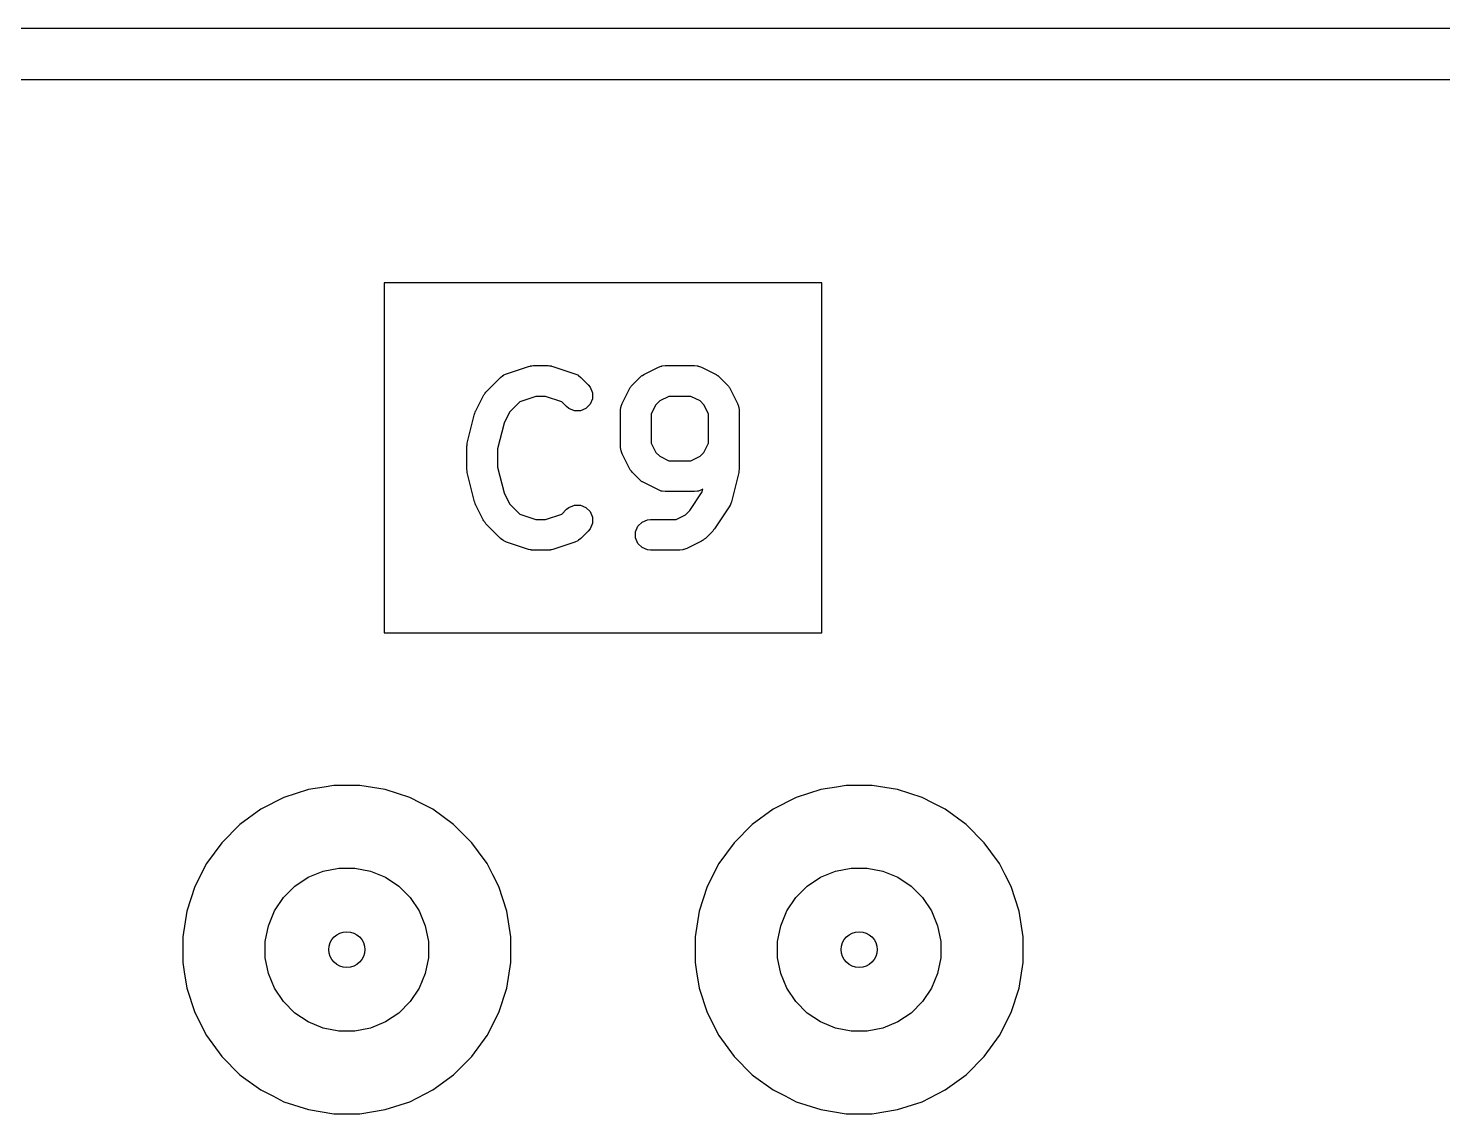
# Model space of a CAD drawing. Extents: x 20 to 124, y -124 to -20.
# Drawn here: x 83.89 to 97.69, y -30.59 to -20 of the extents above; entities that cross this region are included whole.
import ezdxf

# ---------------------------------------------------------------- set-up
doc = ezdxf.new("R2010")
doc.units = 0
doc.layers.add('BLACK', color=7, linetype='CONTINUOUS')
doc.layers.add('WHITE', color=7, linetype='CONTINUOUS')

msp = doc.modelspace()

# ---------------------------------------------------------------- linework, layer by layer
at = {"layer": 'BLACK', "linetype": 'CONTINUOUS'}
for p, q in [((20.6245, -20.5005), (123.3755, -20.5005)), ((91.636776, -22.483603), (87.363225, -22.483603)), ((87.363225, -22.483603), (87.363225, -25.898053)), ((91.636776, -25.898053), (91.636776, -22.483603)), ((88.559709, -23.369955), (88.773994, -23.298526)), ((88.773994, -23.298526), (88.788503, -23.295226)), ((88.788503, -23.295226), (88.792165, -23.29371)), ((88.792165, -23.29371), (88.797473, -23.293187)), ((88.797473, -23.293187), (88.802668, -23.292006)), ((88.802668, -23.292006), (88.806617, -23.292286)), ((88.806617, -23.292286), (88.821429, -23.290828)), ((88.821429, -23.290828), (88.964286, -23.290828)), ((88.964286, -23.290828), (88.979097, -23.292286)), ((88.979097, -23.292286), (88.983047, -23.292006)), ((88.983047, -23.292006), (88.988241, -23.293187)), ((88.988241, -23.293187), (88.99355, -23.29371)), ((88.99355, -23.29371), (88.997212, -23.295227)), ((88.997212, -23.295227), (89.01172, -23.298526)), ((89.01172, -23.298526), (89.226006, -23.369954)), ((89.897204, -23.378093), (90.04006, -23.306664)), ((90.04006, -23.306664), (90.067524, -23.296155)), ((90.067524, -23.296155), (90.072898, -23.295773)), ((90.072898, -23.295773), (90.077879, -23.29371)), ((90.077879, -23.29371), (90.107143, -23.290828)), ((90.107143, -23.290828), (90.392857, -23.290828)), ((90.392857, -23.290828), (90.422121, -23.29371)), ((90.422121, -23.29371), (90.427098, -23.295771)), ((90.427098, -23.295771), (90.432476, -23.296154)), ((90.432476, -23.296154), (90.459939, -23.306664)), ((90.459939, -23.306664), (90.602797, -23.378093)), ((88.35822, -23.549048), (88.501077, -23.406191)), ((88.501077, -23.406191), (88.523807, -23.387536)), ((88.523807, -23.387536), (88.528788, -23.385472)), ((88.528788, -23.385472), (88.532858, -23.381943)), ((88.532858, -23.381943), (88.559709, -23.369955)), ((89.226006, -23.369954), (89.252857, -23.381943)), ((89.252857, -23.381943), (89.256927, -23.385473)), ((89.256927, -23.385473), (89.261907, -23.387536)), ((89.261907, -23.387536), (89.284638, -23.406191)), ((89.284638, -23.406191), (89.356066, -23.477619)), ((89.786792, -23.477618), (89.858221, -23.40619)), ((89.858221, -23.40619), (89.869721, -23.396751)), ((89.869721, -23.396751), (89.872318, -23.393758)), ((89.872318, -23.393758), (89.87683, -23.390917)), ((89.87683, -23.390917), (89.880951, -23.387536)), ((89.880951, -23.387536), (89.88461, -23.38602)), ((89.88461, -23.38602), (89.897204, -23.378093)), ((90.602797, -23.378093), (90.61539, -23.38602)), ((90.61539, -23.38602), (90.61905, -23.387536)), ((90.61905, -23.387536), (90.623169, -23.390917)), ((90.623169, -23.390917), (90.627683, -23.393758)), ((90.627683, -23.393758), (90.630279, -23.396751)), ((90.630279, -23.396751), (90.641781, -23.406191)), ((90.641781, -23.406191), (90.713209, -23.477619)), ((88.258693, -23.730889), (88.330122, -23.588032)), ((88.330122, -23.588032), (88.338049, -23.575438)), ((88.338049, -23.575438), (88.339565, -23.571779)), ((88.339565, -23.571779), (88.342946, -23.567659)), ((88.342946, -23.567659), (88.345787, -23.563146)), ((88.345787, -23.563146), (88.34878, -23.560549)), ((88.34878, -23.560549), (88.35822, -23.549048)), ((88.845772, -23.590828), (88.68817, -23.643361)), ((88.939946, -23.590828), (88.845772, -23.590828)), ((89.097544, -23.643361), (88.939946, -23.590828)), ((89.356066, -23.477619), (89.374721, -23.500349)), ((89.374721, -23.500349), (89.397117, -23.554422)), ((89.397117, -23.554422), (89.397117, -23.612948)), ((89.687265, -23.65946), (89.758693, -23.516603)), ((89.758693, -23.516603), (89.766621, -23.504007)), ((89.766621, -23.504007), (89.768137, -23.500349)), ((89.768137, -23.500349), (89.771516, -23.496231)), ((89.771516, -23.496231), (89.774358, -23.491717)), ((89.774358, -23.491717), (89.777352, -23.48912)), ((89.777352, -23.48912), (89.786792, -23.477618)), ((90.142553, -23.590828), (90.053139, -23.635535)), ((90.357447, -23.590828), (90.142553, -23.590828)), ((90.446861, -23.635535), (90.357447, -23.590828)), ((90.713209, -23.477619), (90.722649, -23.489121)), ((90.722649, -23.489121), (90.725642, -23.491717)), ((90.725642, -23.491717), (90.72848, -23.496226)), ((90.72848, -23.496226), (90.731864, -23.500349)), ((90.731864, -23.500349), (90.73338, -23.504011)), ((90.73338, -23.504011), (90.741307, -23.516603)), ((90.741307, -23.516603), (90.812736, -23.659459)), ((88.252842, -23.746177), (88.257229, -23.7339)), ((88.257229, -23.7339), (88.257873, -23.733029)), ((88.257873, -23.733029), (88.258693, -23.730889)), ((88.68817, -23.643361), (88.587564, -23.743967)), ((89.143934, -23.689751), (89.097544, -23.643361)), ((89.166664, -23.708406), (89.143934, -23.689751)), ((89.220737, -23.730802), (89.166664, -23.708406)), ((89.279263, -23.730802), (89.220737, -23.730802)), ((89.333335, -23.708406), (89.279263, -23.730802)), ((89.374721, -23.66702), (89.333335, -23.708406)), ((89.397117, -23.612948), (89.374721, -23.66702)), ((89.671429, -23.726542), (89.674311, -23.697278)), ((89.671429, -24.083685), (89.671429, -23.726542)), ((89.674311, -23.697278), (89.676373, -23.692299)), ((89.676373, -23.692299), (89.676755, -23.686924)), ((89.676755, -23.686924), (89.687265, -23.65946)), ((90.016134, -23.67254), (89.971429, -23.761951)), ((90.053139, -23.635535), (90.016134, -23.67254)), ((90.483865, -23.672539), (90.446861, -23.635535)), ((90.528572, -23.761952), (90.483865, -23.672539)), ((90.812736, -23.659459), (90.823245, -23.686923)), ((90.823245, -23.686923), (90.823626, -23.692297)), ((90.823626, -23.692297), (90.82569, -23.697278)), ((90.82569, -23.697278), (90.828572, -23.726542)), ((90.828572, -23.726542), (90.828572, -24.297971)), ((88.175908, -24.047305), (88.247336, -23.761591)), ((88.247336, -23.761591), (88.248107, -23.759432)), ((88.248107, -23.759432), (88.248184, -23.758352)), ((88.248184, -23.758352), (88.252842, -23.746177)), ((88.534383, -23.850327), (88.471429, -24.102148)), ((88.587564, -23.743967), (88.534383, -23.850327)), ((89.971429, -23.761951), (89.971429, -24.048275)), ((90.528572, -24.048274), (90.528572, -23.761952)), ((88.171429, -24.083685), (88.171931, -24.078581)), ((88.171429, -24.297971), (88.171429, -24.083685)), ((88.171606, -24.076394), (88.173225, -24.065443)), ((88.171931, -24.078581), (88.171606, -24.076394)), ((88.173225, -24.065443), (88.174311, -24.054421)), ((88.174311, -24.054421), (88.175158, -24.052376)), ((88.175158, -24.052376), (88.175908, -24.047305)), ((88.471429, -24.102148), (88.471429, -24.279507)), ((89.674311, -24.112949), (89.671429, -24.083685)), ((89.676373, -24.117927), (89.674311, -24.112949)), ((89.676755, -24.123303), (89.676373, -24.117927)), ((89.687265, -24.150767), (89.676755, -24.123303)), ((89.758693, -24.293624), (89.687265, -24.150767)), ((89.971429, -24.048275), (90.016134, -24.137687)), ((90.016134, -24.137687), (90.05314, -24.174693)), ((90.44686, -24.174693), (90.483864, -24.137688)), ((90.483864, -24.137688), (90.528572, -24.048274)), ((88.471429, -24.279507), (88.534383, -24.531328)), ((90.05314, -24.174693), (90.142553, -24.2194)), ((90.142553, -24.2194), (90.357447, -24.2194)), ((90.357447, -24.2194), (90.44686, -24.174693)), ((88.171931, -24.303074), (88.171429, -24.297971)), ((88.171606, -24.305262), (88.171931, -24.303074)), ((88.173225, -24.316212), (88.171606, -24.305262)), ((88.174311, -24.327235), (88.173225, -24.316212)), ((88.175158, -24.329279), (88.174311, -24.327235)), ((88.175908, -24.334351), (88.175158, -24.329279)), ((88.247336, -24.620065), (88.175908, -24.334351)), ((89.76662, -24.306217), (89.758693, -24.293624)), ((89.768136, -24.309877), (89.76662, -24.306217)), ((89.771517, -24.313996), (89.768136, -24.309877)), ((89.774358, -24.31851), (89.771517, -24.313996)), ((89.777351, -24.321106), (89.774358, -24.31851)), ((89.786791, -24.332608), (89.777351, -24.321106)), ((89.85822, -24.404037), (89.786791, -24.332608)), ((89.869721, -24.413475), (89.85822, -24.404037)), ((89.872318, -24.41647), (89.869721, -24.413475)), ((89.876831, -24.41931), (89.872318, -24.41647)), ((89.880951, -24.422692), (89.876831, -24.41931)), ((89.88461, -24.424207), (89.880951, -24.422692)), ((89.897204, -24.432135), (89.88461, -24.424207)), ((90.824093, -24.334352), (90.752664, -24.620066)), ((90.824843, -24.329279), (90.824093, -24.334352)), ((90.82569, -24.327235), (90.824843, -24.329279)), ((90.826775, -24.316215), (90.82569, -24.327235)), ((90.828395, -24.305263), (90.826775, -24.316215)), ((90.828572, -24.297971), (90.828069, -24.303074)), ((90.828069, -24.303074), (90.828395, -24.305263)), ((88.534383, -24.531328), (88.587564, -24.637688)), ((90.04006, -24.503564), (89.897204, -24.432135)), ((90.067524, -24.514073), (90.04006, -24.503564)), ((90.072898, -24.514454), (90.067524, -24.514073)), ((90.077879, -24.516518), (90.072898, -24.514454)), ((90.107143, -24.5194), (90.077879, -24.516518)), ((90.392857, -24.5194), (90.107143, -24.5194)), ((90.347716, -24.702408), (90.467923, -24.522098)), ((90.422121, -24.516518), (90.392857, -24.5194)), ((90.427098, -24.514456), (90.422121, -24.516518)), ((90.432476, -24.514074), (90.427098, -24.514456)), ((90.459939, -24.503564), (90.432476, -24.514074)), ((90.474359, -24.496353), (90.459939, -24.503564)), ((90.467923, -24.522098), (90.474359, -24.496353)), ((88.248107, -24.622223), (88.247336, -24.620065)), ((88.248184, -24.623304), (88.248107, -24.622223)), ((88.252842, -24.635478), (88.248184, -24.623304)), ((88.257229, -24.647756), (88.252842, -24.635478)), ((88.257873, -24.648626), (88.257229, -24.647756)), ((88.258693, -24.650767), (88.257873, -24.648626)), ((88.330122, -24.793624), (88.258693, -24.650767)), ((88.587564, -24.637688), (88.688169, -24.738294)), ((89.097545, -24.738294), (89.143933, -24.691906)), ((89.143933, -24.691906), (89.166664, -24.673251)), ((89.166664, -24.673251), (89.220736, -24.650854)), ((89.220736, -24.650854), (89.279262, -24.650853)), ((89.279262, -24.650853), (89.333334, -24.67325)), ((89.333334, -24.67325), (89.37472, -24.714635)), ((90.304002, -24.746122), (90.347716, -24.702408)), ((90.731951, -24.66689), (90.589094, -24.881176)), ((90.740564, -24.650734), (90.731951, -24.66689)), ((90.742771, -24.647757), (90.740564, -24.650734)), ((90.744027, -24.64424), (90.742771, -24.647757)), ((90.745786, -24.640942), (90.744027, -24.64424)), ((90.746505, -24.637303), (90.745786, -24.640942)), ((90.752664, -24.620066), (90.746505, -24.637303)), ((88.338049, -24.806217), (88.330122, -24.793624)), ((88.339565, -24.809877), (88.338049, -24.806217)), ((88.342946, -24.813996), (88.339565, -24.809877)), ((88.345787, -24.81851), (88.342946, -24.813996)), ((88.34878, -24.821106), (88.345787, -24.81851)), ((88.35822, -24.832608), (88.34878, -24.821106)), ((88.501077, -24.975466), (88.35822, -24.832608)), ((88.688169, -24.738294), (88.845772, -24.790828)), ((88.845772, -24.790828), (88.939943, -24.790828)), ((88.939943, -24.790828), (89.097545, -24.738294)), ((89.37472, -24.714635), (89.397117, -24.768707)), ((89.397118, -24.827233), (89.374721, -24.881306)), ((89.397117, -24.768707), (89.397118, -24.827233)), ((89.839566, -24.857492), (89.88095, -24.816108)), ((89.88095, -24.816108), (89.935022, -24.79371)), ((89.935022, -24.79371), (89.964286, -24.790828)), ((89.964286, -24.790828), (90.21459, -24.790828)), ((90.21459, -24.790828), (90.304002, -24.746122)), ((88.523807, -24.994121), (88.501077, -24.975466)), ((89.284639, -24.975465), (89.261908, -24.99412)), ((89.356067, -24.904036), (89.284639, -24.975465)), ((89.374721, -24.881306), (89.356067, -24.904036)), ((89.817168, -24.911564), (89.839566, -24.857492)), ((89.817168, -24.970092), (89.817168, -24.911564)), ((89.839566, -25.024164), (89.817168, -24.970092)), ((90.498923, -24.975466), (90.487421, -24.984905)), ((90.570352, -24.904037), (90.498923, -24.975466)), ((90.570418, -24.903955), (90.570352, -24.904037)), ((90.570463, -24.903926), (90.570418, -24.903955)), ((90.579829, -24.892489), (90.570463, -24.903926)), ((90.589007, -24.881306), (90.579829, -24.892489)), ((90.589026, -24.881257), (90.589007, -24.881306)), ((90.589094, -24.881176), (90.589026, -24.881257)), ((88.528786, -24.996183), (88.523807, -24.994121)), ((88.532858, -24.999715), (88.528786, -24.996183)), ((88.559709, -25.011703), (88.532858, -24.999715)), ((88.773995, -25.083131), (88.559709, -25.011703)), ((88.788507, -25.08643), (88.773995, -25.083131)), ((88.792165, -25.087946), (88.788507, -25.08643)), ((88.797467, -25.088468), (88.792165, -25.087946)), ((88.802669, -25.089651), (88.797467, -25.088468)), ((88.806623, -25.089369), (88.802669, -25.089651)), ((88.821429, -25.090828), (88.806623, -25.089369)), ((88.964286, -25.090828), (88.821429, -25.090828)), ((88.979091, -25.089369), (88.964286, -25.090828)), ((88.983046, -25.089651), (88.979091, -25.089369)), ((88.988247, -25.088468), (88.983046, -25.089651)), ((88.99355, -25.087946), (88.988247, -25.088468)), ((88.997207, -25.08643), (88.99355, -25.087946)), ((89.01172, -25.083131), (88.997207, -25.08643)), ((89.226006, -25.011703), (89.01172, -25.083131)), ((89.252857, -24.999715), (89.226006, -25.011703)), ((89.25693, -24.996181), (89.252857, -24.999715)), ((89.261908, -24.99412), (89.25693, -24.996181)), ((89.88095, -25.065548), (89.839566, -25.024164)), ((89.935022, -25.087946), (89.88095, -25.065548)), ((89.964286, -25.090828), (89.935022, -25.087946)), ((90.25, -25.090828), (89.964286, -25.090828)), ((90.279264, -25.087946), (90.25, -25.090828)), ((90.284242, -25.085883), (90.279264, -25.087946)), ((90.289618, -25.085502), (90.284242, -25.085883)), ((90.317082, -25.074992), (90.289618, -25.085502)), ((90.459939, -25.003564), (90.317082, -25.074992)), ((90.472532, -24.995636), (90.459939, -25.003564)), ((90.476192, -24.994121), (90.472532, -24.995636)), ((90.480311, -24.990739), (90.476192, -24.994121)), ((90.484825, -24.987899), (90.480311, -24.990739)), ((90.487421, -24.984905), (90.484825, -24.987899)), ((87.363225, -25.898053), (91.636776, -25.898053)), ((86.625214, -27.42641), (86.385616, -27.50426)), ((86.778076, -27.402199), (86.625214, -27.42641)), ((86.874038, -27.387), (86.778076, -27.402199)), ((87.125962, -27.387), (86.874038, -27.387)), ((87.374779, -27.426409), (87.125962, -27.387)), ((87.374785, -27.42641), (87.374779, -27.426409)), ((87.614383, -27.50426), (87.374785, -27.42641)), ((91.625214, -27.42641), (91.385616, -27.50426)), ((91.778076, -27.402199), (91.625214, -27.42641)), ((91.874038, -27.387), (91.778076, -27.402199)), ((92.125962, -27.387), (91.874038, -27.387)), ((92.374779, -27.426409), (92.125962, -27.387)), ((92.374785, -27.42641), (92.374779, -27.426409)), ((92.614383, -27.50426), (92.374785, -27.42641)), ((86.385616, -27.50426), (86.161151, -27.618632)), ((87.723418, -27.559817), (87.614383, -27.50426)), ((87.838845, -27.61863), (87.723418, -27.559817)), ((91.385616, -27.50426), (91.161151, -27.618632)), ((92.723418, -27.559817), (92.614383, -27.50426)), ((92.838845, -27.61863), (92.723418, -27.559817)), ((86.161151, -27.618632), (85.95735, -27.766701)), ((87.838847, -27.618631), (87.838845, -27.61863)), ((87.838848, -27.618632), (87.838847, -27.618631)), ((88.042649, -27.766701), (87.838848, -27.618632)), ((91.161151, -27.618632), (90.95735, -27.766701)), ((92.838847, -27.618631), (92.838845, -27.61863)), ((92.838848, -27.618632), (92.838847, -27.618631)), ((93.042649, -27.766701), (92.838848, -27.618632)), ((85.957345, -27.766705), (85.779205, -27.944845)), ((85.95735, -27.766701), (85.957345, -27.766705)), ((88.042654, -27.766705), (88.042649, -27.766701)), ((88.220794, -27.944845), (88.042654, -27.766705)), ((90.957345, -27.766705), (90.779205, -27.944845)), ((90.95735, -27.766701), (90.957345, -27.766705)), ((93.042654, -27.766705), (93.042649, -27.766701)), ((93.220794, -27.944845), (93.042654, -27.766705)), ((85.779201, -27.94485), (85.631132, -28.148651)), ((85.779205, -27.944845), (85.779201, -27.94485)), ((88.220798, -27.94485), (88.220794, -27.944845)), ((88.285239, -28.033546), (88.220798, -27.94485)), ((90.779201, -27.94485), (90.631132, -28.148651)), ((90.779205, -27.944845), (90.779201, -27.94485)), ((93.220798, -27.94485), (93.220794, -27.944845)), ((93.285239, -28.033546), (93.220798, -27.94485)), ((85.631132, -28.148651), (85.51676, -28.373116)), ((88.36887, -28.148655), (88.285239, -28.033546)), ((88.424544, -28.257921), (88.36887, -28.148655)), ((90.631132, -28.148651), (90.51676, -28.373116)), ((93.36887, -28.148655), (93.285239, -28.033546)), ((93.424544, -28.257921), (93.36887, -28.148655)), ((86.492485, -28.369092), (86.622883, -28.281963)), ((86.622883, -28.281963), (86.767772, -28.221948)), ((86.767772, -28.221948), (86.921586, -28.191352)), ((86.921586, -28.191352), (87.078414, -28.191352)), ((87.078414, -28.191352), (87.232228, -28.221948)), ((87.232228, -28.221948), (87.377117, -28.281963)), ((87.377117, -28.281963), (87.507515, -28.369092)), ((88.483239, -28.373116), (88.424544, -28.257921)), ((91.492485, -28.369092), (91.622883, -28.281963)), ((91.622883, -28.281963), (91.767772, -28.221948)), ((91.767772, -28.221948), (91.921586, -28.191352)), ((91.921586, -28.191352), (92.078414, -28.191352)), ((92.078414, -28.191352), (92.232228, -28.221948)), ((92.232228, -28.221948), (92.377117, -28.281963)), ((92.377117, -28.281963), (92.507515, -28.369092)), ((93.483239, -28.373116), (93.424544, -28.257921)), ((85.51676, -28.373116), (85.43891, -28.612714)), ((86.381592, -28.479985), (86.492485, -28.369092)), ((87.507515, -28.369092), (87.618408, -28.479985)), ((88.483239, -28.373118), (88.483239, -28.373116)), ((88.483241, -28.373121), (88.483239, -28.373118)), ((88.56109, -28.612715), (88.483241, -28.373121)), ((90.51676, -28.373116), (90.43891, -28.612714)), ((91.381592, -28.479985), (91.492485, -28.369092)), ((92.507515, -28.369092), (92.618408, -28.479985)), ((93.483239, -28.373118), (93.483239, -28.373116)), ((93.483241, -28.373121), (93.483239, -28.373118)), ((93.56109, -28.612715), (93.483241, -28.373121)), ((86.294463, -28.610383), (86.381592, -28.479985)), ((87.618408, -28.479985), (87.705537, -28.610383)), ((91.294463, -28.610383), (91.381592, -28.479985)), ((92.618408, -28.479985), (92.705537, -28.610383)), ((85.43891, -28.612715), (85.3995, -28.861538)), ((85.43891, -28.612714), (85.43891, -28.612715)), ((86.234448, -28.755272), (86.294463, -28.610383)), ((87.705537, -28.610383), (87.765552, -28.755272)), ((88.6005, -28.861538), (88.56109, -28.612715)), ((90.43891, -28.612715), (90.3995, -28.861538)), ((90.43891, -28.612714), (90.43891, -28.612715)), ((91.234448, -28.755272), (91.294463, -28.610383)), ((92.705537, -28.610383), (92.765552, -28.755272)), ((93.6005, -28.861538), (93.56109, -28.612715)), ((86.203852, -28.909086), (86.234448, -28.755272)), ((87.765552, -28.755272), (87.796148, -28.909086)), ((91.203852, -28.909086), (91.234448, -28.755272)), ((92.765552, -28.755272), (92.796148, -28.909086)), ((85.3995, -28.861538), (85.3995, -29.113462)), ((86.203852, -29.065914), (86.203852, -28.909086)), ((87.796148, -28.909086), (87.796148, -29.065914)), ((88.6005, -29.113462), (88.6005, -28.861538)), ((90.3995, -28.861538), (90.3995, -29.113462)), ((91.203852, -29.065914), (91.203852, -28.909086)), ((92.796148, -28.909086), (92.796148, -29.065914)), ((93.6005, -29.113462), (93.6005, -28.861538)), ((85.3995, -29.113462), (85.414046, -29.2053)), ((86.234448, -29.219728), (86.203852, -29.065914)), ((87.796148, -29.065914), (87.765552, -29.219728)), ((88.56109, -29.362285), (88.6005, -29.113462)), ((90.3995, -29.113462), (90.414046, -29.2053)), ((91.234448, -29.219728), (91.203852, -29.065914)), ((92.796148, -29.065914), (92.765552, -29.219728)), ((93.56109, -29.362285), (93.6005, -29.113462)), ((85.414046, -29.2053), (85.43891, -29.362285)), ((86.294463, -29.364617), (86.234448, -29.219728)), ((87.765552, -29.219728), (87.705537, -29.364617)), ((90.414046, -29.2053), (90.43891, -29.362285)), ((91.294463, -29.364617), (91.234448, -29.219728)), ((92.765552, -29.219728), (92.705537, -29.364617)), ((85.43891, -29.362285), (85.51676, -29.601883)), ((86.381592, -29.495015), (86.294463, -29.364617)), ((87.705537, -29.364617), (87.618408, -29.495015)), ((88.483241, -29.601879), (88.56109, -29.362285)), ((90.43891, -29.362285), (90.51676, -29.601883)), ((91.381592, -29.495015), (91.294463, -29.364617)), ((92.705537, -29.364617), (92.618408, -29.495015)), ((93.483241, -29.601879), (93.56109, -29.362285)), ((86.492485, -29.605908), (86.381592, -29.495015)), ((87.618408, -29.495015), (87.507515, -29.605908)), ((91.492485, -29.605908), (91.381592, -29.495015)), ((92.618408, -29.495015), (92.507515, -29.605908)), ((85.51676, -29.601883), (85.631132, -29.826348)), ((86.622883, -29.693037), (86.492485, -29.605908)), ((87.507515, -29.605908), (87.377117, -29.693037)), ((88.36887, -29.826345), (88.483241, -29.601879)), ((90.51676, -29.601883), (90.631132, -29.826348)), ((91.622883, -29.693037), (91.492485, -29.605908)), ((92.507515, -29.605908), (92.377117, -29.693037)), ((93.36887, -29.826345), (93.483241, -29.601879)), ((86.767772, -29.753052), (86.622883, -29.693037)), ((86.921586, -29.783648), (86.767772, -29.753052)), ((87.078414, -29.783648), (86.921586, -29.783648)), ((87.232228, -29.753052), (87.078414, -29.783648)), ((87.377117, -29.693037), (87.232228, -29.753052)), ((91.767772, -29.753052), (91.622883, -29.693037)), ((91.921586, -29.783648), (91.767772, -29.753052)), ((92.078414, -29.783648), (91.921586, -29.783648)), ((92.232228, -29.753052), (92.078414, -29.783648)), ((92.377117, -29.693037), (92.232228, -29.753052)), ((85.631132, -29.826348), (85.779201, -30.030149)), ((88.220793, -30.030156), (88.36887, -29.826345)), ((90.631132, -29.826348), (90.779201, -30.030149)), ((93.220793, -30.030156), (93.36887, -29.826345)), ((85.779201, -30.030149), (85.779205, -30.030154)), ((85.779205, -30.030154), (85.957345, -30.208294)), ((88.042656, -30.208293), (88.220793, -30.030156)), ((90.779201, -30.030149), (90.779205, -30.030154)), ((90.779205, -30.030154), (90.957345, -30.208294)), ((93.042656, -30.208293), (93.220793, -30.030156)), ((85.957345, -30.208294), (85.95735, -30.208298)), ((85.95735, -30.208298), (85.969881, -30.217402)), ((85.969881, -30.217402), (86.161155, -30.35637)), ((87.838845, -30.35637), (88.042656, -30.208293)), ((90.957345, -30.208294), (90.95735, -30.208298)), ((90.95735, -30.208298), (90.969881, -30.217402)), ((90.969881, -30.217402), (91.161155, -30.35637)), ((92.838845, -30.35637), (93.042656, -30.208293)), ((86.161155, -30.35637), (86.276586, -30.415185)), ((87.614379, -30.470741), (87.838845, -30.35637)), ((91.161155, -30.35637), (91.276586, -30.415185)), ((92.614379, -30.470741), (92.838845, -30.35637)), ((86.276586, -30.415185), (86.385616, -30.470739)), ((86.385616, -30.470739), (86.385618, -30.470739)), ((86.385618, -30.470739), (86.385621, -30.470741)), ((86.385621, -30.470741), (86.625215, -30.54859)), ((87.374785, -30.54859), (87.614379, -30.470741)), ((91.276586, -30.415185), (91.385616, -30.470739)), ((91.385616, -30.470739), (91.385618, -30.470739)), ((91.385618, -30.470739), (91.385621, -30.470741)), ((91.385621, -30.470741), (91.625215, -30.54859)), ((92.374785, -30.54859), (92.614379, -30.470741)), ((86.625215, -30.54859), (86.874038, -30.588)), ((86.874038, -30.588), (86.874039, -30.588)), ((86.874039, -30.588), (87.125961, -30.588)), ((87.125961, -30.588), (87.125962, -30.588)), ((87.125962, -30.588), (87.374785, -30.54859)), ((91.625215, -30.54859), (91.874038, -30.588)), ((91.874038, -30.588), (91.874039, -30.588)), ((91.874039, -30.588), (92.125961, -30.588)), ((92.125961, -30.588), (92.125962, -30.588)), ((92.125962, -30.588), (92.374785, -30.54859))]:
    msp.add_line(p, q, dxfattribs=at)
at = {"layer": 'BLACK'}
for centre in [(87, -28.9875), (92, -28.9875)]:
    msp.add_circle(centre, 0.175, dxfattribs=at)
at = {"layer": 'WHITE', "linetype": 'CONTINUOUS'}
msp.add_line((20, -20), (124, -20), dxfattribs=at)
at = {"layer": 'WHITE'}
for centre in [(87, -28.9875), (92, -28.9875)]:
    msp.add_circle(centre, 0.175, dxfattribs=at)

doc.saveas('drawing.dxf')
